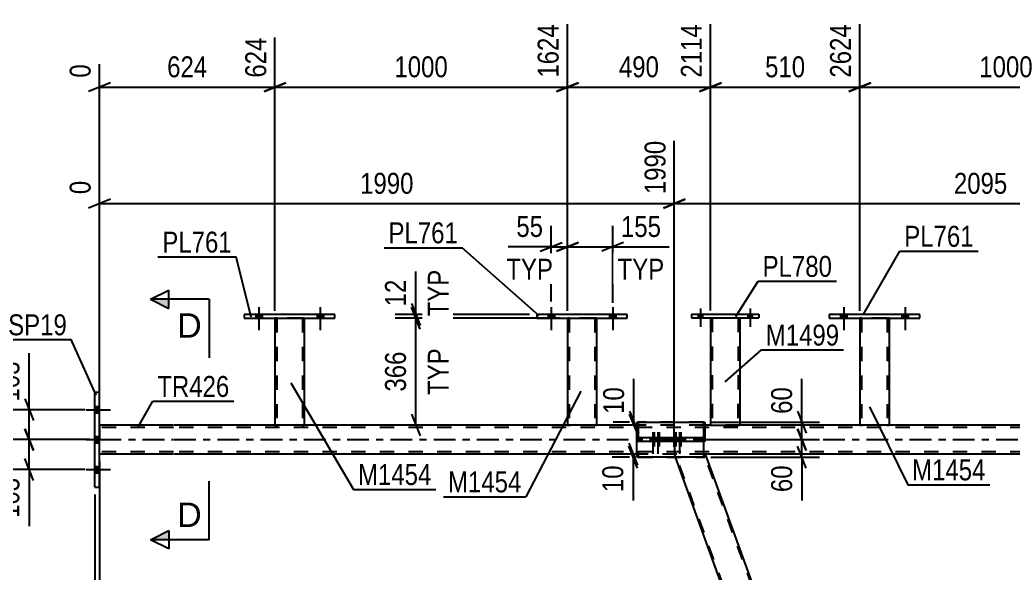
# Model space of a CAD drawing. Header units: millimetres. Extents: x -82 to 759, y -428 to 166.
# Drawn here: x -10.9 to 125, y -18.3 to 57.5 of the extents above; entities that cross this region are included whole.
import ezdxf

# ---------------------------------------------------------------- set-up
doc = ezdxf.new("R2010")
doc.units = ezdxf.units.MM
doc.linetypes.add('DXK_LINE_DOT2', pattern=[3.9198, 1.9599, -1.9599])
doc.linetypes.add('DXK_LINE_DOT3', pattern=[5.9187, 2.979, -0.9799, 0.9799, -0.9799])
doc.styles.add('Arial', font='ARIAL.TTF', dxfattribs={"height": 0.2})
doc.styles.add('Arial Narrow', font='ARIALN.TTF', dxfattribs={"height": 0.2})

# ---------------------------------------------------------------- blocks, each defined once
blk = doc.blocks.new('Bolt-814409776-3673 - 3670')
at = {"linetype": 'Continuous'}
for points in [[(81.93, 16.69), (82.49, 16.69), (82.49, 17.17), (81.93, 17.17)], [(81.93, 16.69), (82.49, 16.69), (82.49, 17.17), (81.93, 17.17)], [(88.73, 16.68), (89.29, 16.68), (89.29, 17.16), (88.73, 17.16)], [(88.73, 16.68), (89.29, 16.68), (89.29, 17.16), (88.73, 17.16)]]:
    blk.add_hatch(color=1, dxfattribs=at).paths.add_polyline_path(points)
at = {"color": 1, "linetype": 'Continuous'}
for p, q in [((82.21, 17.97), (82.21, 15.45)), ((82.21, 17.97), (82.21, 15.45)), ((89.01, 17.96), (89.01, 15.44)), ((89.01, 17.96), (89.01, 15.44)), ((81.93, 17.17), (81.93, 16.69)), ((81.93, 17.17), (81.93, 16.69)), ((82.49, 17.17), (82.49, 16.69)), ((82.49, 17.17), (82.49, 16.69)), ((88.73, 17.16), (88.73, 16.68)), ((88.73, 17.16), (88.73, 16.68)), ((89.29, 17.16), (89.29, 16.68)), ((89.29, 17.16), (89.29, 16.68))]:
    blk.add_line(p, q, dxfattribs=at)
blk = doc.blocks.new('Part-814409776-3772 - 3670')
at = {"color": 2, "linetype": 'Continuous'}
for p, q in [((104.02, 16.64), (104.02, 2)), ((108.02, 16.64), (108.02, 2)), ((104.05, 2), (104.02, 2)), ((104.16, 2), (104.05, 2)), ((104.31, 2), (104.16, 2)), ((107.72, 2), (104.31, 2)), ((107.88, 2), (107.72, 2)), ((107.98, 2), (107.88, 2)), ((108.02, 2), (107.98, 2))]:
    blk.add_line(p, q, dxfattribs=at)
at = {"color": 7, "linetype": 'DXK_LINE_DOT2'}
for p, q in [((104.02, 16.64), (104.02, 16.64)), ((104.02, 16.64), (104.02, 16.64)), ((104.02, 16.64), (104.02, 16.64)), ((104.06, 16.64), (104.02, 16.64)), ((104.02, 16.64), (104.06, 16.64)), ((104.16, 16.64), (104.06, 16.64)), ((104.06, 16.64), (104.16, 16.64)), ((104.32, 16.64), (104.16, 16.64)), ((104.16, 16.64), (104.32, 16.64)), ((104.26, 16.64), (104.26, 16.64)), ((104.26, 16.64), (104.26, 2)), ((104.28, 16.64), (104.26, 16.64)), ((104.26, 16.64), (104.28, 16.64)), ((104.33, 16.64), (104.28, 16.64)), ((104.28, 16.64), (104.33, 16.64)), ((107.73, 16.64), (104.32, 16.64)), ((107.73, 16.64), (104.32, 16.64)), ((107.63, 16.64), (104.33, 16.64)), ((104.33, 16.64), (104.41, 16.64)), ((107.71, 16.64), (104.41, 16.64)), ((107.71, 16.64), (107.63, 16.64)), ((107.76, 16.64), (107.71, 16.64)), ((107.71, 16.64), (107.76, 16.64)), ((107.73, 16.64), (107.88, 16.64)), ((107.88, 16.64), (107.73, 16.64)), ((107.78, 16.64), (107.76, 16.64)), ((107.76, 16.64), (107.78, 16.64)), ((107.78, 16.64), (107.78, 16.64)), ((107.78, 16.64), (107.78, 2)), ((107.88, 16.64), (107.99, 16.64)), ((107.99, 16.64), (107.88, 16.64)), ((107.99, 16.64), (108.02, 16.64)), ((108.02, 16.64), (107.99, 16.64)), ((108.02, 16.64), (108.02, 16.64)), ((108.02, 16.64), (108.02, 16.64)), ((108.02, 16.64), (108.02, 16.64)), ((104.02, 2), (104.05, 2)), ((104.05, 2), (104.16, 2)), ((104.16, 2), (104.31, 2)), ((104.28, 2), (104.26, 2)), ((104.26, 2), (104.28, 2)), ((104.33, 2), (104.28, 2)), ((104.28, 2), (104.31, 2)), ((107.72, 2), (104.31, 2)), ((104.31, 2), (104.33, 2)), ((107.63, 2), (104.33, 2)), ((104.33, 2), (104.41, 2)), ((107.76, 2), (104.41, 2)), ((107.71, 2), (107.63, 2)), ((107.76, 2), (107.71, 2)), ((107.72, 2), (107.88, 2)), ((107.78, 2), (107.76, 2)), ((107.76, 2), (107.78, 2)), ((107.88, 2), (107.98, 2)), ((107.98, 2), (108.02, 2))]:
    blk.add_line(p, q, dxfattribs=at)
blk = doc.blocks.new('Part-814409776-3708 - 3670')
at = {"color": 2, "linetype": 'Continuous'}
for p, q in [((64.02, 16.64), (64.02, 2)), ((68.02, 16.64), (68.02, 2)), ((64.05, 2), (64.02, 2)), ((64.16, 2), (64.05, 2)), ((64.31, 2), (64.16, 2)), ((67.72, 2), (64.31, 2)), ((67.87, 2), (67.72, 2)), ((67.98, 2), (67.87, 2)), ((68.02, 2), (67.98, 2))]:
    blk.add_line(p, q, dxfattribs=at)
at = {"color": 7, "linetype": 'DXK_LINE_DOT2'}
for p, q in [((64.02, 16.64), (64.02, 16.64)), ((64.02, 16.64), (64.02, 16.64)), ((64.02, 16.64), (64.02, 16.64)), ((64.06, 16.64), (64.02, 16.64)), ((64.02, 16.64), (64.06, 16.64)), ((64.16, 16.64), (64.06, 16.64)), ((64.06, 16.64), (64.16, 16.64)), ((64.32, 16.64), (64.16, 16.64)), ((64.16, 16.64), (64.32, 16.64)), ((64.26, 16.64), (64.26, 16.64)), ((64.26, 16.64), (64.26, 2)), ((64.28, 16.64), (64.26, 16.64)), ((64.26, 16.64), (64.28, 16.64)), ((64.33, 16.64), (64.28, 16.64)), ((64.28, 16.64), (64.33, 16.64)), ((67.72, 16.64), (64.32, 16.64)), ((67.72, 16.64), (64.32, 16.64)), ((67.63, 16.64), (64.33, 16.64)), ((64.33, 16.64), (64.41, 16.64)), ((67.71, 16.64), (64.41, 16.64)), ((67.71, 16.64), (67.63, 16.64)), ((67.76, 16.64), (67.71, 16.64)), ((67.71, 16.64), (67.76, 16.64)), ((67.72, 16.64), (67.88, 16.64)), ((67.88, 16.64), (67.72, 16.64)), ((67.78, 16.64), (67.76, 16.64)), ((67.76, 16.64), (67.78, 16.64)), ((67.78, 16.64), (67.78, 16.64)), ((67.78, 16.64), (67.78, 2)), ((67.88, 16.64), (67.98, 16.64)), ((67.98, 16.64), (67.88, 16.64)), ((67.98, 16.64), (68.02, 16.64)), ((68.02, 16.64), (67.98, 16.64)), ((68.02, 16.64), (68.02, 16.64)), ((68.02, 16.64), (68.02, 16.64)), ((68.02, 16.64), (68.02, 16.64)), ((64.02, 2), (64.05, 2)), ((64.05, 2), (64.16, 2)), ((64.16, 2), (64.31, 2)), ((64.27, 2), (64.26, 2)), ((64.26, 2), (64.27, 2)), ((64.33, 2), (64.27, 2)), ((64.27, 2), (64.33, 2)), ((67.72, 2), (64.31, 2)), ((67.63, 2), (64.33, 2)), ((64.33, 2), (64.4, 2)), ((67.76, 2), (64.4, 2)), ((67.71, 2), (67.63, 2)), ((67.76, 2), (67.71, 2)), ((67.72, 2), (67.87, 2)), ((67.78, 2), (67.76, 2)), ((67.76, 2), (67.78, 2)), ((67.87, 2), (67.98, 2)), ((67.98, 2), (68.02, 2))]:
    blk.add_line(p, q, dxfattribs=at)
blk = doc.blocks.new('Part-814409776-3713 - 3670')
at = {"color": 2, "linetype": 'Continuous'}
for p, q in [((81.01, 17.17), (81.01, 16.69)), ((81.01, 17.17), (90.21, 17.16)), ((81.01, 16.69), (90.21, 16.68)), ((90.21, 17.16), (90.21, 16.68))]:
    blk.add_line(p, q, dxfattribs=at)
at = {"color": 7, "linetype": 'DXK_LINE_DOT2'}
for p, q in [((81.01, 17.17), (90.21, 17.16)), ((81.01, 16.69), (90.21, 16.68))]:
    blk.add_line(p, q, dxfattribs=at)
blk = doc.blocks.new('Part-814409776-3718 - 3670')
at = {"color": 2, "linetype": 'Continuous'}
for p, q in [((83.61, 16.68), (83.6, 2)), ((87.61, 16.68), (87.6, 2)), ((83.6, 2), (87.6, 2))]:
    blk.add_line(p, q, dxfattribs=at)
at = {"color": 7, "linetype": 'DXK_LINE_DOT2'}
for p, q in [((83.61, 16.68), (87.61, 16.68)), ((83.85, 16.68), (83.84, 2)), ((87.37, 16.68), (87.36, 2)), ((87.31, 2), (87.34, 2)), ((87.31, 2), (87.34, 2)), ((87.34, 2), (87.36, 2)), ((87.34, 2), (87.36, 2))]:
    blk.add_line(p, q, dxfattribs=at)
blk = doc.blocks.new('Bolt-814409776-3719 - 3670')
at = {"linetype": 'Continuous'}
for points in [[(61.38, 16.64), (62.26, 16.64), (62.26, 17.12), (61.38, 17.12)], [(69.78, 16.64), (70.66, 16.64), (70.66, 17.12), (69.78, 17.12)]]:
    blk.add_hatch(color=1, dxfattribs=at).paths.add_polyline_path(points)
at = {"color": 1, "linetype": 'Continuous'}
for p, q in [((61.82, 18.12), (61.82, 15)), ((70.22, 18.12), (70.22, 15)), ((61.38, 17.12), (61.38, 16.64)), ((62.26, 17.12), (62.26, 16.64)), ((69.78, 17.12), (69.78, 16.64)), ((70.66, 17.12), (70.66, 16.64))]:
    blk.add_line(p, q, dxfattribs=at)
blk = doc.blocks.new('Bolt-814409776-3720 - 3670')
at = {"linetype": 'Continuous'}
for points in [[(61.38, 16.64), (62.26, 16.64), (62.26, 17.12), (61.38, 17.12)], [(69.78, 16.64), (70.66, 16.64), (70.66, 17.12), (69.78, 17.12)]]:
    blk.add_hatch(color=1, dxfattribs=at).paths.add_polyline_path(points)
at = {"color": 1, "linetype": 'Continuous'}
for p, q in [((61.82, 18.12), (61.82, 15)), ((70.22, 18.12), (70.22, 15)), ((61.38, 17.12), (61.38, 16.64)), ((62.26, 17.12), (62.26, 16.64)), ((69.78, 17.12), (69.78, 16.64)), ((70.66, 17.12), (70.66, 16.64))]:
    blk.add_line(p, q, dxfattribs=at)
blk = doc.blocks.new('Bolt-814409776-3721 - 3670')
at = {"linetype": 'Continuous'}
for points in [[(101.38, 16.64), (102.26, 16.64), (102.26, 17.12), (101.38, 17.12)], [(109.78, 16.64), (110.66, 16.64), (110.66, 17.12), (109.78, 17.12)]]:
    blk.add_hatch(color=1, dxfattribs=at).paths.add_polyline_path(points)
at = {"color": 1, "linetype": 'Continuous'}
for p, q in [((101.82, 18.12), (101.82, 15)), ((110.22, 18.12), (110.22, 15)), ((101.38, 17.12), (101.38, 16.64)), ((102.26, 17.12), (102.26, 16.64)), ((109.78, 17.12), (109.78, 16.64)), ((110.66, 17.12), (110.66, 16.64))]:
    blk.add_line(p, q, dxfattribs=at)
blk = doc.blocks.new('Bolt-814409776-3722 - 3670')
at = {"linetype": 'Continuous'}
for points in [[(101.38, 16.64), (102.26, 16.64), (102.26, 17.12), (101.38, 17.12)], [(109.78, 16.64), (110.66, 16.64), (110.66, 17.12), (109.78, 17.12)]]:
    blk.add_hatch(color=1, dxfattribs=at).paths.add_polyline_path(points)
at = {"color": 1, "linetype": 'Continuous'}
for p, q in [((101.82, 18.12), (101.82, 15)), ((110.22, 18.12), (110.22, 15)), ((101.38, 17.12), (101.38, 16.64)), ((102.26, 17.12), (102.26, 16.64)), ((109.78, 17.12), (109.78, 16.64)), ((110.66, 17.12), (110.66, 16.64))]:
    blk.add_line(p, q, dxfattribs=at)
blk = doc.blocks.new('Part-814409776-3747 - 3670')
at = {"color": 2, "linetype": 'Continuous'}
for p, q in [((59.82, 17.12), (59.82, 16.64)), ((72.22, 17.12), (59.82, 17.12)), ((59.82, 16.64), (72.22, 16.64)), ((72.22, 16.64), (72.22, 17.12))]:
    blk.add_line(p, q, dxfattribs=at)
blk = doc.blocks.new('Part-814409776-3767 - 3670')
at = {"color": 2, "linetype": 'Continuous'}
for p, q in [((99.82, 17.12), (99.82, 16.64)), ((112.22, 17.12), (99.82, 17.12)), ((99.82, 16.64), (112.22, 16.64)), ((112.22, 16.64), (112.22, 17.12))]:
    blk.add_line(p, q, dxfattribs=at)
blk = doc.blocks.new('Bolt-814409776-3902 - 3670')
at = {"linetype": 'Continuous'}
for points in [[(0, 3.66), (0, 4.54), (-0.64, 4.54), (-0.64, 3.66)], [(0, 3.66), (0, 4.54), (-0.64, 4.54), (-0.64, 3.66)], [(0, 3.66), (0, 4.54), (-0.64, 4.54), (-0.64, 3.66)], [(0, -0.44), (0, 0.44), (-0.64, 0.44), (-0.64, -0.44)], [(0, -0.44), (0, 0.44), (-0.64, 0.44), (-0.64, -0.44)], [(0, -4.54), (0, -3.66), (-0.64, -3.66), (-0.64, -4.54)], [(0, -4.54), (0, -3.66), (-0.64, -3.66), (-0.64, -4.54)], [(0, -4.54), (0, -3.66), (-0.64, -3.66), (-0.64, -4.54)]]:
    blk.add_hatch(color=1, dxfattribs=at).paths.add_polyline_path(points)
at = {"color": 1, "linetype": 'Continuous'}
for p, q in [((-1.8, 4.1), (1.52, 4.1)), ((-1.8, 4.1), (1.52, 4.1)), ((-1.8, 4.1), (1.52, 4.1)), ((-0.64, 4.54), (0, 4.54)), ((-0.64, 4.54), (0, 4.54)), ((-0.64, 4.54), (0, 4.54)), ((-0.64, 3.66), (0, 3.66)), ((-0.64, 3.66), (0, 3.66)), ((-0.64, 3.66), (0, 3.66)), ((-1.8, 0), (1.52, 0)), ((-1.8, 0), (1.52, 0)), ((-0.64, 0.44), (0, 0.44)), ((-0.64, 0.44), (0, 0.44)), ((-0.64, -0.44), (0, -0.44)), ((-0.64, -0.44), (0, -0.44)), ((-0.64, -3.66), (0, -3.66)), ((-0.64, -3.66), (0, -3.66)), ((-0.64, -3.66), (0, -3.66)), ((-1.8, -4.1), (1.52, -4.1)), ((-1.8, -4.1), (1.52, -4.1)), ((-1.8, -4.1), (1.52, -4.1)), ((-0.64, -4.54), (0, -4.54)), ((-0.64, -4.54), (0, -4.54)), ((-0.64, -4.54), (0, -4.54))]:
    blk.add_line(p, q, dxfattribs=at)
blk = doc.blocks.new('Part-814409776-4019 - 3670')
at = {"color": 2, "linetype": 'Continuous'}
for p, q in [((10.12, 2), (0, 2)), ((24.02, 2), (10.22, 2)), ((64.02, 2), (28.02, 2)), ((73.53, 2), (68.02, 2)), ((83.6, 2), (82.65, 2)), ((104.02, 2), (87.6, 2)), ((144.02, 2), (108.02, 2)), ((10.12, -2), (0, -2)), ((73.53, -2), (10.22, -2)), ((162.46, -2), (82.9, -2))]:
    blk.add_line(p, q, dxfattribs=at)
at = {"color": 7, "linetype": 'DXK_LINE_DOT2'}
for p, q in [((0, 2), (0, -2)), ((10.12, 1.68), (0, 1.68)), ((647.89, 1.68), (10.22, 1.68)), ((28.02, 2), (24.02, 2)), ((68.02, 2), (64.02, 2)), ((82.65, 2), (73.53, 2)), ((87.6, 2), (83.6, 2)), ((108.02, 2), (104.02, 2)), ((10.12, -1.68), (0, -1.68)), ((647.89, -1.68), (10.22, -1.68)), ((82.9, -2), (73.53, -2))]:
    blk.add_line(p, q, dxfattribs=at)
at = {"color": 7, "linetype": 'DXK_LINE_DOT3'}
for p, q in [((0, 0), (10.12, 0)), ((10.22, 0), (647.89, 0))]:
    blk.add_line(p, q, dxfattribs=at)
blk = doc.blocks.new('Part-814409776-4181 - 3670')
at = {"color": 7, "linetype": 'DXK_LINE_DOT2'}
for p, q in [((73.69, 2.4), (73.69, -2.4)), ((82.65, 2.4), (73.69, 2.4)), ((82.82, 2), (82.82, -2.4)), ((73.69, -2.4), (82.82, -2.4))]:
    blk.add_line(p, q, dxfattribs=at)
at = {"color": 2, "linetype": 'Continuous'}
for p, q in [((82.65, 2.4), (82.82, 2.4)), ((82.82, 2.4), (82.82, 2))]:
    blk.add_line(p, q, dxfattribs=at)
blk = doc.blocks.new('Part-814409776-4071 - 3670')
at = {"color": 7, "linetype": 'DXK_LINE_DOT2'}
for p, q in [((78.65, -2), (78.67, -2)), ((82.69, -2), (78.65, -2)), ((78.65, -2), (78.79, -2.4)), ((122.94, -123.22), (78.82, -2)), ((126.85, -123.22), (82.73, -2)), ((127.02, -123.22), (125.78, -119.8)), ((127.02, -123.22), (122.77, -123.22))]:
    blk.add_line(p, q, dxfattribs=at)
at = {"color": 2, "linetype": 'Continuous'}
for p, q in [((122.77, -123.22), (78.79, -2.4)), ((82.69, -2), (82.65, -2)), ((82.9, -2), (82.69, -2)), ((125.78, -119.8), (82.9, -2))]:
    blk.add_line(p, q, dxfattribs=at)
blk = doc.blocks.new('Part-814409776-4156 - 3670')
at = {"color": 2, "linetype": 'Continuous'}
for p, q in [((-0.64, -6.5), (-0.64, 6.5)), ((-0.64, 6.5), (0, 6.5)), ((0, -6.5), (0, 6.5)), ((-0.64, -6.5), (0, -6.5))]:
    blk.add_line(p, q, dxfattribs=at)
blk = doc.blocks.new('Part-814409776-4174 - 3670')
at = {"color": 2, "linetype": 'Continuous'}
for p, q in [((79.82, 0.24), (73.53, 0.24)), ((73.53, -0.24), (73.53, 0.24)), ((82.65, 0.24), (79.82, 0.24)), ((79.82, -0.24), (79.82, 0.24)), ((82.65, 0.24), (82.65, -0.24)), ((79.82, -0.24), (73.53, -0.24)), ((82.65, -0.24), (79.82, -0.24))]:
    blk.add_line(p, q, dxfattribs=at)
blk = doc.blocks.new('Part-814409776-4175 - 3670')
at = {"color": 2, "linetype": 'Continuous'}
for p, q in [((73.53, 2.4), (82.65, 2.4)), ((73.53, 2.4), (73.53, 0.24)), ((82.65, 2.4), (82.65, -2.4)), ((73.53, -2.4), (73.53, -0.24)), ((82.65, -2.4), (73.53, -2.4))]:
    blk.add_line(p, q, dxfattribs=at)
at = {"color": 7, "linetype": 'DXK_LINE_DOT2'}
for q in [(73.53, 2.4), (73.53, 0.24)]:
    blk.add_line((73.53, -0.24), q, dxfattribs=at)
blk = doc.blocks.new('Bolt-814409776-4176 - 3670')
at = {"linetype": 'Continuous'}
for points in [[(76.08, 0.24), (75.36, 0.24), (75.36, -0.24), (76.08, -0.24)], [(76.77, 0.24), (76.05, 0.24), (76.05, -0.24), (76.77, -0.24)], [(79.04, 0.24), (78.32, 0.24), (78.32, -0.24), (79.04, -0.24)], [(79.73, 0.24), (79.01, 0.24), (79.01, -0.24), (79.73, -0.24)]]:
    blk.add_hatch(color=1, dxfattribs=at).paths.add_polyline_path(points)
at = {"color": 1, "linetype": 'Continuous'}
for p, q in [((75.36, 0.24), (75.36, -0.24)), ((75.72, 1.04), (75.72, -1.96)), ((76.05, 0.24), (76.05, -0.24)), ((76.08, 0.24), (76.08, -0.24)), ((76.41, 1.04), (76.41, -1.96)), ((76.77, 0.24), (76.77, -0.24)), ((78.32, 0.24), (78.32, -0.24)), ((78.68, 1.04), (78.68, -1.96)), ((79.01, 0.24), (79.01, -0.24)), ((79.04, 0.24), (79.04, -0.24)), ((79.37, 1.04), (79.37, -1.96)), ((79.73, 0.24), (79.73, -0.24))]:
    blk.add_line(p, q, dxfattribs=at)
blk = doc.blocks.new('Part-814409776-4180 - 3670')
at = {"color": 7, "linetype": 'DXK_LINE_DOT2'}
for p, q in [((82.82, 0.24), (73.69, 0.24)), ((73.69, 0.24), (73.69, -0.24)), ((79.97, 0.24), (79.97, -0.24)), ((82.82, 0.24), (82.82, -0.24)), ((82.82, -0.24), (73.69, -0.24))]:
    blk.add_line(p, q, dxfattribs=at)
blk = doc.blocks.new('Bolt-814409776-4182 - 3670')
at = {"color": 1, "linetype": 'DXK_LINE_DOT2'}
for p, q in [((75.52, 0.24), (75.52, -0.24)), ((75.88, 1.04), (75.88, -1.96)), ((76.21, 0.24), (76.21, -0.24)), ((76.24, 0.24), (76.24, -0.24)), ((76.57, 1.04), (76.57, -1.96)), ((76.93, 0.24), (76.93, -0.24)), ((78.48, 0.24), (78.48, -0.24)), ((78.84, 1.04), (78.84, -1.96)), ((79.17, 0.24), (79.17, -0.24)), ((79.2, 0.24), (79.2, -0.24)), ((79.53, 1.04), (79.53, -1.96)), ((79.89, 0.24), (79.89, -0.24))]:
    blk.add_line(p, q, dxfattribs=at)
blk = doc.blocks.new('Part-814409776-4187 - 3670')
at = {"color": 2, "linetype": 'Continuous'}
for p, q in [((24.02, 16.64), (24.02, 2)), ((28.02, 16.64), (28.02, 2)), ((24.05, 2), (24.02, 2)), ((24.16, 2), (24.05, 2)), ((24.31, 2), (24.16, 2)), ((27.72, 2), (24.31, 2)), ((27.87, 2), (27.72, 2)), ((27.98, 2), (27.87, 2)), ((28.02, 2), (27.98, 2))]:
    blk.add_line(p, q, dxfattribs=at)
at = {"color": 7, "linetype": 'DXK_LINE_DOT2'}
for p, q in [((24.02, 16.64), (24.02, 16.64)), ((24.02, 16.64), (24.02, 16.64)), ((24.02, 16.64), (24.02, 16.64)), ((24.06, 16.64), (24.02, 16.64)), ((24.02, 16.64), (24.06, 16.64)), ((24.16, 16.64), (24.06, 16.64)), ((24.06, 16.64), (24.16, 16.64)), ((24.32, 16.64), (24.16, 16.64)), ((24.16, 16.64), (24.32, 16.64)), ((24.26, 16.64), (24.26, 16.64)), ((24.26, 16.64), (24.26, 2)), ((24.28, 16.64), (24.26, 16.64)), ((24.26, 16.64), (24.28, 16.64)), ((24.33, 16.64), (24.28, 16.64)), ((24.28, 16.64), (24.33, 16.64)), ((27.72, 16.64), (24.32, 16.64)), ((27.72, 16.64), (24.32, 16.64)), ((27.63, 16.64), (24.33, 16.64)), ((24.33, 16.64), (24.41, 16.64)), ((27.71, 16.64), (24.41, 16.64)), ((27.71, 16.64), (27.63, 16.64)), ((27.76, 16.64), (27.71, 16.64)), ((27.71, 16.64), (27.76, 16.64)), ((27.72, 16.64), (27.88, 16.64)), ((27.88, 16.64), (27.72, 16.64)), ((27.78, 16.64), (27.76, 16.64)), ((27.76, 16.64), (27.78, 16.64)), ((27.78, 16.64), (27.78, 16.64)), ((27.78, 16.64), (27.78, 2)), ((27.88, 16.64), (27.98, 16.64)), ((27.98, 16.64), (27.88, 16.64)), ((27.98, 16.64), (28.02, 16.64)), ((28.02, 16.64), (27.98, 16.64)), ((28.02, 16.64), (28.02, 16.64)), ((28.02, 16.64), (28.02, 16.64)), ((28.02, 16.64), (28.02, 16.64)), ((24.02, 2), (24.05, 2)), ((24.05, 2), (24.16, 2)), ((24.16, 2), (24.31, 2)), ((24.27, 2), (24.26, 2)), ((24.26, 2), (24.27, 2)), ((24.33, 2), (24.27, 2)), ((24.27, 2), (24.33, 2)), ((27.72, 2), (24.31, 2)), ((27.63, 2), (24.33, 2)), ((24.33, 2), (24.4, 2)), ((27.76, 2), (24.4, 2)), ((27.7, 2), (27.63, 2)), ((27.76, 2), (27.7, 2)), ((27.72, 2), (27.87, 2)), ((27.78, 2), (27.76, 2)), ((27.76, 2), (27.78, 2)), ((27.87, 2), (27.98, 2)), ((27.98, 2), (28.02, 2))]:
    blk.add_line(p, q, dxfattribs=at)
blk = doc.blocks.new('Part-814409776-4192 - 3670')
at = {"color": 2, "linetype": 'Continuous'}
for p, q in [((19.82, 17.12), (19.82, 16.64)), ((32.22, 17.12), (19.82, 17.12)), ((19.82, 16.64), (32.22, 16.64)), ((32.22, 16.64), (32.22, 17.12))]:
    blk.add_line(p, q, dxfattribs=at)
blk = doc.blocks.new('Bolt-814409776-4193 - 3670')
at = {"linetype": 'Continuous'}
for points in [[(21.38, 16.64), (22.26, 16.64), (22.26, 17.12), (21.38, 17.12)], [(29.78, 16.64), (30.66, 16.64), (30.66, 17.12), (29.78, 17.12)]]:
    blk.add_hatch(color=1, dxfattribs=at).paths.add_polyline_path(points)
at = {"color": 1, "linetype": 'Continuous'}
for p, q in [((21.82, 18.12), (21.82, 15)), ((30.22, 18.12), (30.22, 15)), ((21.38, 17.12), (21.38, 16.64)), ((22.26, 17.12), (22.26, 16.64)), ((29.78, 17.12), (29.78, 16.64)), ((30.66, 17.12), (30.66, 16.64))]:
    blk.add_line(p, q, dxfattribs=at)
blk = doc.blocks.new('Bolt-814409776-4194 - 3670')
at = {"linetype": 'Continuous'}
for points in [[(21.38, 16.64), (22.26, 16.64), (22.26, 17.12), (21.38, 17.12)], [(29.78, 16.64), (30.66, 16.64), (30.66, 17.12), (29.78, 17.12)]]:
    blk.add_hatch(color=1, dxfattribs=at).paths.add_polyline_path(points)
at = {"color": 1, "linetype": 'Continuous'}
for p, q in [((21.82, 18.12), (21.82, 15)), ((30.22, 18.12), (30.22, 15)), ((21.38, 17.12), (21.38, 16.64)), ((22.26, 17.12), (22.26, 16.64)), ((29.78, 17.12), (29.78, 16.64)), ((30.66, 17.12), (30.66, 16.64))]:
    blk.add_line(p, q, dxfattribs=at)
blk = doc.blocks.new('StraightDimension-814409776-32269 - 3670')
at = {"color": 7, "linetype": 'Continuous'}
for p, q in [((61.82, 18.9), (61.82, 29.25)), ((64.02, 17.64), (64.02, 29.25)), ((61.82, 26.4), (55.91, 26.4)), ((61.82, 26.4), (55.91, 26.4)), ((60.32, 25.8), (63.32, 27)), ((61.82, 26.4), (64.02, 26.4)), ((65.52, 27), (62.52, 25.8))]:
    blk.add_line(p, q, dxfattribs=at)
at = {"color": 0}
blk.add_wipeout([(61.3, 27.15), (61.3, 31.35), (56.44, 31.35), (56.44, 27.15)], dxfattribs=at)
at = {"color": 0, "linetype": 'Continuous'}
blk.add_wipeout([(62.66, 21.3), (62.66, 25.5), (55.07, 25.5), (55.07, 21.3)], dxfattribs=at)
at = {"color": 3, "style": 'Arial Narrow'}
blk.add_text('55', height=2.863, dxfattribs=at).set_placement((57.04, 27.75))
at = {"color": 3, "linetype": 'Continuous', "style": 'Arial Narrow'}
blk.add_text('TYP', height=2.863, dxfattribs=at).set_placement((55.67, 21.9))
blk = doc.blocks.new('StraightDimension-814409776-32241 - 3670')
at = {"color": 7, "linetype": 'Continuous'}
for p, q in [((43.89, 15.14), (42.69, 18.14)), ((63.02, 16.64), (40.44, 16.64)), ((43.29, 2), (43.29, 16.64)), ((42.69, 3.5), (43.89, 0.5)), ((63.03, 2), (40.44, 2))]:
    blk.add_line(p, q, dxfattribs=at)
at = {"color": 0}
blk.add_wipeout([(42.54, 12.66), (38.34, 12.66), (38.34, 5.98), (42.54, 5.98)], dxfattribs=at)
at = {"color": 0, "linetype": 'Continuous'}
blk.add_wipeout([(48.39, 13.11), (44.19, 13.11), (44.19, 5.52), (48.39, 5.52)], dxfattribs=at)
at = {"color": 3, "linetype": 'Continuous', "style": 'Arial Narrow'}
blk.add_text('TYP', height=2.863, rotation=90.0002, dxfattribs=at).set_placement((47.79, 6.12))
at = {"color": 3, "style": 'Arial Narrow'}
blk.add_text('366', height=2.863, rotation=90.0002, dxfattribs=at).set_placement((41.94, 6.58))
blk = doc.blocks.new('StraightDimension-814409776-31607 - 3670')
at = {"color": 7, "linetype": 'Continuous'}
for p, q in [((64.02, 17.63), (64.02, 56.87)), ((83.61, 17.68), (83.61, 56.87)), ((65.52, 48.86), (62.52, 47.66)), ((64.02, 48.26), (83.61, 48.26)), ((82.11, 47.66), (85.11, 48.86))]:
    blk.add_line(p, q, dxfattribs=at)
at = {"color": 0}
blk.add_wipeout([(77.15, 49.01), (77.15, 53.21), (70.47, 53.21), (70.47, 49.01)], dxfattribs=at)
at = {"color": 3, "style": 'Arial Narrow'}
blk.add_text('490', height=2.863, dxfattribs=at).set_placement((71.07, 49.61))
at = {"color": 0, "linetype": 'Continuous'}
blk.add_wipeout([(83.01, 57.47), (78.81, 57.47), (78.81, 48.96), (83.01, 48.96)], dxfattribs=at)
at = {"color": 3, "linetype": 'Continuous', "style": 'Arial Narrow'}
blk.add_text('2114', height=2.863, rotation=90.0002, dxfattribs=at).set_placement((82.41, 49.56))
blk = doc.blocks.new('StraightDimension-814409776-31609 - 3670')
at = {"color": 7, "linetype": 'Continuous'}
for p, q in [((24.02, 17.64), (24.02, 55.04)), ((0, 3), (0, 51.39)), ((1.5, 48.86), (-1.5, 47.66)), ((0, 48.26), (24.02, 48.26)), ((22.52, 47.66), (25.52, 48.86))]:
    blk.add_line(p, q, dxfattribs=at)
at = {"color": 0}
blk.add_wipeout([(15.35, 49.01), (15.35, 53.21), (8.67, 53.21), (8.67, 49.01)], dxfattribs=at)
at = {"color": 3, "style": 'Arial Narrow'}
blk.add_text('624', height=2.863, dxfattribs=at).set_placement((9.27, 49.61))
at = {"color": 0, "linetype": 'Continuous'}
for points in [[(23.42, 55.64), (19.22, 55.64), (19.22, 48.96), (23.42, 48.96)], [(-0.6, 51.98), (-4.8, 51.98), (-4.8, 48.96), (-0.6, 48.96)]]:
    blk.add_wipeout(points, dxfattribs=at)
at = {"color": 3, "linetype": 'Continuous', "style": 'Arial Narrow'}
for s, height, p in [('624', 2.863, (22.82, 49.56)), ('0', 2.86, (-1.2, 49.56))]:
    blk.add_text(s, height=height, rotation=90.0002, dxfattribs=at).set_placement(p)
blk = doc.blocks.new('StraightDimension-814409776-31606 - 3670')
at = {"color": 7, "linetype": 'Continuous'}
for p, q in [((83.61, 17.68), (83.61, 56.87)), ((104.02, 17.64), (104.02, 56.87)), ((85.11, 48.86), (82.11, 47.66)), ((83.61, 48.26), (104.02, 48.26)), ((102.52, 47.66), (105.52, 48.86))]:
    blk.add_line(p, q, dxfattribs=at)
at = {"color": 0}
blk.add_wipeout([(97.16, 49.01), (97.16, 53.21), (90.47, 53.21), (90.47, 49.01)], dxfattribs=at)
at = {"color": 3, "style": 'Arial Narrow'}
blk.add_text('510', height=2.863, dxfattribs=at).set_placement((91.07, 49.61))
at = {"color": 0, "linetype": 'Continuous'}
blk.add_wipeout([(103.42, 57.47), (99.22, 57.47), (99.22, 48.96), (103.42, 48.96)], dxfattribs=at)
at = {"color": 3, "linetype": 'Continuous', "style": 'Arial Narrow'}
blk.add_text('2624', height=2.863, rotation=90.0002, dxfattribs=at).set_placement((102.82, 49.56))
blk = doc.blocks.new('StraightDimension-814409776-4997 - 3670')
at = {"color": 7, "linetype": 'Continuous'}
blk.add_line((-0.64, -7.5), (-0.64, -162.19), dxfattribs=at)
blk = doc.blocks.new('StraightDimension-814409776-31605 - 3670')
at = {"color": 7, "linetype": 'Continuous'}
for p, q in [((104.02, 17.64), (104.02, 56.87)), ((144.02, 17.64), (144.02, 56.87)), ((105.52, 48.86), (102.52, 47.66)), ((104.02, 48.26), (144.02, 48.26)), ((142.52, 47.66), (145.52, 48.86))]:
    blk.add_line(p, q, dxfattribs=at)
at = {"color": 0}
blk.add_wipeout([(128.28, 49.01), (128.28, 53.21), (119.77, 53.21), (119.77, 49.01)], dxfattribs=at)
at = {"color": 3, "style": 'Arial Narrow'}
blk.add_text('1000', height=2.863, dxfattribs=at).set_placement((120.37, 49.61))
at = {"color": 0, "linetype": 'Continuous'}
blk.add_wipeout([(143.42, 57.47), (139.22, 57.47), (139.22, 48.96), (143.42, 48.96)], dxfattribs=at)
at = {"color": 3, "linetype": 'Continuous', "style": 'Arial Narrow'}
blk.add_text('3624', height=2.863, rotation=90.0002, dxfattribs=at).set_placement((142.82, 49.56))
blk = doc.blocks.new('StraightDimension-814409776-4588 - 3670')
at = {"color": 7, "linetype": 'Continuous'}
for p, q in [((-10.2, 1.5), (-9, -1.5)), ((-1.32, 0), (-12.45, 0)), ((-9.6, -4.1), (-9.6, 0)), ((-9, -5.6), (-10.2, -2.6)), ((-1.93, -4.1), (-12.45, -4.1)), ((-9.6, -4.1), (-9.6, -11.83)), ((-9.6, -4.1), (-9.6, -11.83))]:
    blk.add_line(p, q, dxfattribs=at)
at = {"color": 0}
blk.add_wipeout([(-10.35, -4.63), (-14.55, -4.63), (-14.55, -11.31), (-10.35, -11.31)], dxfattribs=at)
at = {"color": 3, "style": 'Arial Narrow'}
blk.add_text('103', height=2.863, rotation=90.0002, dxfattribs=at).set_placement((-10.95, -10.71))
blk = doc.blocks.new('StraightDimension-814409776-4598 - 3670')
at = {"color": 7, "linetype": 'Continuous'}
for p, q in [((-9.6, 4.1), (-9.6, 11.83)), ((-9.6, 4.1), (-9.6, 11.83)), ((-10.2, 5.6), (-9, 2.6)), ((-1.93, 4.1), (-12.45, 4.1)), ((-9.6, 0), (-9.6, 4.1)), ((-9, -1.5), (-10.2, 1.5)), ((-1.32, 0), (-12.45, 0))]:
    blk.add_line(p, q, dxfattribs=at)
at = {"color": 0}
blk.add_wipeout([(-10.35, 11.31), (-14.55, 11.31), (-14.55, 4.62), (-10.35, 4.62)], dxfattribs=at)
at = {"color": 3, "style": 'Arial Narrow'}
blk.add_text('103', height=2.863, rotation=90.0002, dxfattribs=at).set_placement((-10.95, 5.23))
blk = doc.blocks.new('StraightDimension-814409776-4661 - 3670')
at = {"color": 7, "linetype": 'Continuous'}
for p, q in [((0, -3), (0, -61.62)), ((56.38, -122.25), (56.38, -56.37)), ((1.5, -58.62), (-1.5, -59.82)), ((0, -59.22), (56.38, -59.22)), ((54.88, -59.82), (57.88, -58.62))]:
    blk.add_line(p, q, dxfattribs=at)
at = {"color": 0}
blk.add_wipeout([(32.45, -58.47), (32.45, -54.27), (23.93, -54.27), (23.93, -58.47)], dxfattribs=at)
at = {"color": 3, "style": 'Arial Narrow'}
blk.add_text('1433', height=2.863, dxfattribs=at).set_placement((24.53, -57.87))
blk = doc.blocks.new('StraightDimension-814409776-4672 - 3670')
at = {"color": 7, "linetype": 'Continuous'}
for p, q in [((78.65, -1), (78.65, 40.92)), ((0, 7.5), (0, 35.44)), ((1.5, 32.91), (-1.5, 31.71)), ((77.15, 31.71), (80.15, 32.91)), ((0, 32.31), (78.65, 32.31))]:
    blk.add_line(p, q, dxfattribs=at)
at = {"color": 0}
blk.add_wipeout([(43.58, 33.06), (43.58, 37.26), (35.07, 37.26), (35.07, 33.06)], dxfattribs=at)
at = {"color": 3, "style": 'Arial Narrow'}
blk.add_text('1990', height=2.863, dxfattribs=at).set_placement((35.67, 33.66))
at = {"color": 0, "linetype": 'Continuous'}
for points in [[(78.05, 41.52), (73.85, 41.52), (73.85, 33.01), (78.05, 33.01)], [(-0.6, 36.04), (-4.8, 36.04), (-4.8, 33.01), (-0.6, 33.01)]]:
    blk.add_wipeout(points, dxfattribs=at)
at = {"color": 3, "linetype": 'Continuous', "style": 'Arial Narrow'}
for s, height, p in [('1990', 2.863, (77.45, 33.61)), ('0', 2.86, (-1.2, 33.61))]:
    blk.add_text(s, height=height, rotation=90.0002, dxfattribs=at).set_placement(p)
blk = doc.blocks.new('StraightDimension-814409776-4968 - 3670')
at = {"color": 7, "linetype": 'Continuous'}
for p, q in [((78.65, -1), (78.65, 40.92)), ((162.46, -1), (162.46, 40.92)), ((80.15, 32.91), (77.15, 31.71)), ((160.96, 31.71), (163.96, 32.91)), ((78.65, 32.31), (162.46, 32.31))]:
    blk.add_line(p, q, dxfattribs=at)
at = {"color": 0}
blk.add_wipeout([(124.81, 33.06), (124.81, 37.26), (116.3, 37.26), (116.3, 33.06)], dxfattribs=at)
at = {"color": 3, "style": 'Arial Narrow'}
blk.add_text('2095', height=2.863, dxfattribs=at).set_placement((116.9, 33.66))
at = {"color": 0, "linetype": 'Continuous'}
blk.add_wipeout([(161.86, 41.52), (157.66, 41.52), (157.66, 33.01), (161.86, 33.01)], dxfattribs=at)
at = {"color": 3, "linetype": 'Continuous', "style": 'Arial Narrow'}
blk.add_text('4085', height=2.863, rotation=90.0002, dxfattribs=at).set_placement((161.26, 33.61))
blk = doc.blocks.new('StraightDimension-814409776-5332 - 3670')
at = {"color": 7, "linetype": 'Continuous'}
for p, q in [((-20.33, -1.5), (-21.53, 1.5)), ((-1.64, 0), (-23.78, 0)), ((-20.93, -125.86), (-20.93, 0)), ((-21.53, -124.36), (-20.33, -127.36)), ((43, -125.86), (-23.78, -125.86))]:
    blk.add_line(p, q, dxfattribs=at)
at = {"color": 0}
blk.add_wipeout([(-21.68, -58.67), (-25.88, -58.67), (-25.88, -67.19), (-21.68, -67.19)], dxfattribs=at)
at = {"color": 3, "style": 'Arial Narrow'}
blk.add_text('3147', height=2.863, rotation=90.0002, dxfattribs=at).set_placement((-22.28, -66.59))
blk = doc.blocks.new('StraightDimension-814409776-5380 - 3670')
at = {"color": 7, "linetype": 'Continuous'}
for p, q in [((72.41, -0.5), (73.61, -3.5)), ((73.61, -3.9), (72.41, -0.9)), ((72.53, -2), (70.16, -2)), ((72.53, -2.4), (70.16, -2.4)), ((73.01, -2.4), (73.01, -2)), ((73.01, -2.4), (73.01, -8.31)), ((73.01, -2.4), (73.01, -8.31))]:
    blk.add_line(p, q, dxfattribs=at)
at = {"color": 0}
blk.add_wipeout([(72.26, -2.92), (68.06, -2.92), (68.06, -7.78), (72.26, -7.78)], dxfattribs=at)
at = {"color": 3, "style": 'Arial Narrow'}
blk.add_text('10', height=2.863, rotation=90.0002, dxfattribs=at).set_placement((71.66, -7.18))
blk = doc.blocks.new('StraightDimension-814409776-5403 - 3670')
at = {"color": 7, "linetype": 'Continuous'}
for p, q in [((73.13, 2.4), (73.13, 8.31)), ((73.13, 2.4), (73.13, 8.31)), ((72.53, 3.9), (73.73, 0.9)), ((73.73, 0.5), (72.53, 3.5)), ((72.53, 2.4), (70.28, 2.4)), ((72.53, 2), (70.28, 2)), ((73.13, 2), (73.13, 2.4))]:
    blk.add_line(p, q, dxfattribs=at)
at = {"color": 0}
blk.add_wipeout([(72.38, 7.78), (68.18, 7.78), (68.18, 2.93), (72.38, 2.93)], dxfattribs=at)
at = {"color": 3, "style": 'Arial Narrow'}
blk.add_text('10', height=2.863, rotation=90.0002, dxfattribs=at).set_placement((71.78, 3.53))
blk = doc.blocks.new('StraightDimension-814409776-5426 - 3670')
at = {"color": 7, "linetype": 'Continuous'}
for p, q in [((96.11, 2.4), (96.11, 8.31)), ((96.11, 2.4), (96.11, 8.31)), ((95.51, 3.9), (96.71, 0.9)), ((83.65, 2.4), (98.51, 2.4)), ((96.71, -1.5), (95.51, 1.5)), ((96.11, 0), (96.11, 2.4)), ((83.65, 0), (98.51, 0))]:
    blk.add_line(p, q, dxfattribs=at)
at = {"color": 0}
blk.add_wipeout([(95.36, 7.78), (91.16, 7.78), (91.16, 2.93), (95.36, 2.93)], dxfattribs=at)
at = {"color": 3, "style": 'Arial Narrow'}
blk.add_text('60', height=2.863, rotation=90.0002, dxfattribs=at).set_placement((94.76, 3.53))
blk = doc.blocks.new('StraightDimension-814409776-5435 - 3670')
at = {"color": 7, "linetype": 'Continuous'}
for p, q in [((95.51, 1.5), (96.71, -1.5)), ((83.65, 0), (98.51, 0)), ((96.11, -2.4), (96.11, 0)), ((96.71, -3.9), (95.51, -0.9)), ((83.65, -2.4), (98.51, -2.4)), ((96.11, -2.4), (96.11, -8.31)), ((96.11, -2.4), (96.11, -8.31))]:
    blk.add_line(p, q, dxfattribs=at)
at = {"color": 0}
blk.add_wipeout([(95.36, -2.92), (91.16, -2.92), (91.16, -7.78), (95.36, -7.78)], dxfattribs=at)
at = {"color": 3, "style": 'Arial Narrow'}
blk.add_text('60', height=2.863, rotation=90.0002, dxfattribs=at).set_placement((94.76, -7.18))
blk = doc.blocks.new('StraightDimension-814409776-31608 - 3670')
at = {"color": 7, "linetype": 'Continuous'}
for p, q in [((64.02, 17.63), (64.02, 56.87)), ((24.02, 17.64), (24.02, 55.04)), ((25.52, 48.86), (22.52, 47.66)), ((24.02, 48.26), (64.02, 48.26)), ((62.52, 47.66), (65.52, 48.86))]:
    blk.add_line(p, q, dxfattribs=at)
at = {"color": 0}
blk.add_wipeout([(48.28, 49.01), (48.28, 53.21), (39.76, 53.21), (39.76, 49.01)], dxfattribs=at)
at = {"color": 3, "style": 'Arial Narrow'}
blk.add_text('1000', height=2.863, dxfattribs=at).set_placement((40.36, 49.61))
at = {"color": 0, "linetype": 'Continuous'}
blk.add_wipeout([(63.42, 57.47), (59.22, 57.47), (59.22, 48.96), (63.42, 48.96)], dxfattribs=at)
at = {"color": 3, "linetype": 'Continuous', "style": 'Arial Narrow'}
blk.add_text('1624', height=2.863, rotation=90.0002, dxfattribs=at).set_placement((62.82, 49.56))
blk = doc.blocks.new('StraightDimension-814409776-32240 - 3670')
at = {"color": 7, "linetype": 'Continuous'}
for p, q in [((43.29, 17.12), (43.29, 23.03)), ((43.29, 17.12), (43.29, 23.03)), ((42.69, 18.62), (43.89, 15.62)), ((43.89, 15.14), (42.69, 18.14)), ((58.82, 17.12), (40.44, 17.12)), ((63.02, 16.64), (40.44, 16.64)), ((43.29, 16.64), (43.29, 17.12))]:
    blk.add_line(p, q, dxfattribs=at)
at = {"color": 0, "linetype": 'Continuous'}
blk.add_wipeout([(48.39, 23.87), (44.19, 23.87), (44.19, 16.28), (48.39, 16.28)], dxfattribs=at)
at = {"color": 0}
blk.add_wipeout([(42.54, 22.5), (38.34, 22.5), (38.34, 17.65), (42.54, 17.65)], dxfattribs=at)
at = {"color": 3, "linetype": 'Continuous', "style": 'Arial Narrow'}
blk.add_text('TYP', height=2.863, rotation=90.0002, dxfattribs=at).set_placement((47.79, 16.88))
at = {"color": 3, "style": 'Arial Narrow'}
blk.add_text('12', height=2.863, rotation=90.0002, dxfattribs=at).set_placement((41.94, 18.25))
blk = doc.blocks.new('StraightDimension-814409776-32268 - 3670')
at = {"color": 7, "linetype": 'Continuous'}
for p, q in [((64.02, 17.64), (64.02, 29.25)), ((70.22, 18.72), (70.22, 29.25)), ((62.52, 25.8), (65.52, 27)), ((64.02, 26.4), (70.22, 26.4)), ((71.72, 27), (68.72, 25.8)), ((70.22, 26.4), (77.95, 26.4)), ((70.22, 26.4), (77.95, 26.4))]:
    blk.add_line(p, q, dxfattribs=at)
at = {"color": 0}
blk.add_wipeout([(77.43, 27.15), (77.43, 31.35), (70.75, 31.35), (70.75, 27.15)], dxfattribs=at)
at = {"color": 0, "linetype": 'Continuous'}
blk.add_wipeout([(77.88, 21.3), (77.88, 25.5), (70.29, 25.5), (70.29, 21.3)], dxfattribs=at)
at = {"color": 3, "style": 'Arial Narrow'}
blk.add_text('155', height=2.863, dxfattribs=at).set_placement((71.35, 27.75))
at = {"color": 3, "linetype": 'Continuous', "style": 'Arial Narrow'}
blk.add_text('TYP', height=2.863, dxfattribs=at).set_placement((70.89, 21.9))
blk = doc.blocks.new('Mark-814409776-3768 - 3670')
at = {"color": 0}
blk.add_wipeout([(121.23, -5.57), (121.23, -2.57), (111.18, -2.57), (111.18, -5.57)], dxfattribs=at)
blk.add_wipeout([(121.23, -5.57), (121.23, -2.57), (111.18, -2.57), (111.18, -5.57)], dxfattribs=at)
at = {"color": 30, "linetype": 'Continuous'}
for p, q in [((105.34, 4.48), (110.58, -6.17)), ((110.58, -6.17), (121.83, -6.17))]:
    blk.add_line(p, q, dxfattribs=at)
at = {"color": 3, "style": 'Arial Narrow'}
blk.add_text('M1454', height=2.863, dxfattribs=at).set_placement((111.18, -5.57))
blk = doc.blocks.new('Mark-814409776-3704 - 3670')
at = {"color": 0}
blk.add_wipeout([(57.74, -7.22), (57.74, -4.22), (47.69, -4.22), (47.69, -7.22)], dxfattribs=at)
blk.add_wipeout([(57.74, -7.22), (57.74, -4.22), (47.69, -4.22), (47.69, -7.22)], dxfattribs=at)
at = {"color": 30, "linetype": 'Continuous'}
for p in [(65.86, 6.63), (47.09, -7.82)]:
    blk.add_line(p, (58.34, -7.82), dxfattribs=at)
at = {"color": 3, "style": 'Arial Narrow'}
blk.add_text('M1454', height=2.863, dxfattribs=at).set_placement((47.69, -7.22))
blk = doc.blocks.new('Mark-814409776-3709 - 3670')
at = {"color": 0}
blk.add_wipeout([(100.24, 22.29), (100.24, 25.29), (90.73, 25.29), (90.73, 22.29)], dxfattribs=at)
blk.add_wipeout([(100.24, 22.29), (100.24, 25.29), (90.73, 25.29), (90.73, 22.29)], dxfattribs=at)
at = {"color": 30, "linetype": 'Continuous'}
for p, q in [((87.07, 16.84), (90.13, 21.69)), ((90.13, 21.69), (100.84, 21.69))]:
    blk.add_line(p, q, dxfattribs=at)
at = {"color": 3, "style": 'Arial Narrow'}
blk.add_text('PL780', height=2.863, dxfattribs=at).set_placement((90.73, 22.29))
blk = doc.blocks.new('Mark-814409776-3714 - 3670')
at = {"color": 0}
blk.add_wipeout([(101.21, 12.88), (101.21, 15.88), (91.16, 15.88), (91.16, 12.88)], dxfattribs=at)
blk.add_wipeout([(101.21, 12.88), (101.21, 15.88), (91.16, 15.88), (91.16, 12.88)], dxfattribs=at)
at = {"color": 30, "linetype": 'Continuous'}
for p, q in [((85.59, 7.93), (90.56, 12.28)), ((90.56, 12.28), (101.81, 12.28))]:
    blk.add_line(p, q, dxfattribs=at)
at = {"color": 3, "style": 'Arial Narrow'}
blk.add_text('M1499', height=2.863, dxfattribs=at).set_placement((91.16, 12.88))
blk = doc.blocks.new('Mark-814409776-3743 - 3670')
at = {"color": 0}
blk.add_wipeout([(49.05, 26.88), (49.05, 29.88), (39.55, 29.88), (39.55, 26.88)], dxfattribs=at)
blk.add_wipeout([(49.05, 26.88), (49.05, 29.88), (39.55, 29.88), (39.55, 26.88)], dxfattribs=at)
at = {"color": 30, "linetype": 'Continuous'}
for p in [(38.95, 26.28), (60.18, 16.94)]:
    blk.add_line(p, (49.65, 26.28), dxfattribs=at)
at = {"color": 3, "style": 'Arial Narrow'}
blk.add_text('PL761', height=2.863, dxfattribs=at).set_placement((39.55, 26.88))
blk = doc.blocks.new('Mark-814409776-3763 - 3670')
at = {"color": 0}
blk.add_wipeout([(119.62, 26.41), (119.62, 29.41), (110.11, 29.41), (110.11, 26.41)], dxfattribs=at)
blk.add_wipeout([(119.62, 26.41), (119.62, 29.41), (110.11, 29.41), (110.11, 26.41)], dxfattribs=at)
at = {"color": 30, "linetype": 'Continuous'}
for p, q in [((104.5, 17.09), (109.51, 25.81)), ((109.51, 25.81), (120.22, 25.81))]:
    blk.add_line(p, q, dxfattribs=at)
at = {"color": 3, "style": 'Arial Narrow'}
blk.add_text('PL761', height=2.863, dxfattribs=at).set_placement((110.11, 26.41))
blk = doc.blocks.new('Mark-814409776-4188 - 3670')
at = {"color": 0}
blk.add_wipeout([(18.11, 25.61), (18.11, 28.61), (8.61, 28.61), (8.61, 25.61)], dxfattribs=at)
blk.add_wipeout([(18.11, 25.61), (18.11, 28.61), (8.61, 28.61), (8.61, 25.61)], dxfattribs=at)
at = {"color": 30, "linetype": 'Continuous'}
for p in [(8.01, 25.01), (20.74, 16.78)]:
    blk.add_line(p, (18.71, 25.01), dxfattribs=at)
at = {"color": 3, "style": 'Arial Narrow'}
blk.add_text('PL761', height=2.863, dxfattribs=at).set_placement((8.61, 25.61))
blk = doc.blocks.new('Mark-814409776-4015 - 3670')
at = {"color": 0}
blk.add_wipeout([(17.78, 5.85), (17.78, 8.85), (7.92, 8.85), (7.92, 5.85)], dxfattribs=at)
blk.add_wipeout([(17.78, 5.85), (17.78, 8.85), (7.92, 8.85), (7.92, 5.85)], dxfattribs=at)
at = {"color": 30, "linetype": 'Continuous'}
for p, q in [((5.2, 1.58), (7.32, 5.25)), ((7.32, 5.25), (18.38, 5.25))]:
    blk.add_line(p, q, dxfattribs=at)
at = {"color": 3, "style": 'Arial Narrow'}
blk.add_text('TR426', height=2.863, dxfattribs=at).set_placement((7.92, 5.85))
blk = doc.blocks.new('Mark-814409776-4152 - 3670')
at = {"color": 0}
blk.add_wipeout([(-4.44, 14.29), (-4.44, 17.29), (-12.48, 17.29), (-12.48, 14.29)], dxfattribs=at)
blk.add_wipeout([(-4.44, 14.29), (-4.44, 17.29), (-12.48, 17.29), (-12.48, 14.29)], dxfattribs=at)
at = {"color": 30, "linetype": 'Continuous'}
for p in [(-13.08, 13.69), (-0.45, 6.09)]:
    blk.add_line(p, (-3.84, 13.69), dxfattribs=at)
at = {"color": 3, "style": 'Arial Narrow'}
blk.add_text('SP19', height=2.863, dxfattribs=at).set_placement((-12.48, 14.29))
blk = doc.blocks.new('Mark-814409776-4183 - 3670')
at = {"color": 0}
blk.add_wipeout([(45.43, -6.21), (45.43, -3.21), (35.38, -3.21), (35.38, -6.21)], dxfattribs=at)
blk.add_wipeout([(45.43, -6.21), (45.43, -3.21), (35.38, -3.21), (35.38, -6.21)], dxfattribs=at)
at = {"color": 30, "linetype": 'Continuous'}
for p, q in [((26.17, 7.8), (34.78, -6.81)), ((34.78, -6.81), (46.03, -6.81))]:
    blk.add_line(p, q, dxfattribs=at)
at = {"color": 3, "style": 'Arial Narrow'}
blk.add_text('M1454', height=2.863, dxfattribs=at).set_placement((35.38, -6.21))
blk = doc.blocks.new('SectionMark-814409776-5484 - 3670')
at = {"linetype": 'Continuous'}
for points in [[(9.5, 19.21), (9.5, 17.96), (7, 19.21)], [(9.5, -12.45), (9.5, -13.7), (7, -13.7)]]:
    blk.add_hatch(color=6, dxfattribs=at).paths.add_polyline_path(points)
at = {"color": 6, "linetype": 'Continuous'}
for p, q in [((7, 19.21), (9.5, 20.46)), ((9.5, 17.96), (9.5, 20.46)), ((15, 19.21), (7, 19.21)), ((7, 19.21), (9.5, 17.96)), ((15, 19.21), (15, 11.21)), ((15, -13.7), (15, -5.7)), ((7, -13.7), (9.5, -12.45)), ((9.5, -12.45), (9.5, -14.95)), ((15, -13.7), (7, -13.7)), ((9.5, -14.95), (7, -13.7))]:
    blk.add_line(p, q, dxfattribs=at)
at = {"color": 0, "linetype": 'Continuous'}
for points in [[(14, 13.96), (14, 17.46), (10.63, 17.46), (10.63, 13.96)], [(14, -11.95), (14, -8.45), (10.63, -8.45), (10.63, -11.95)]]:
    blk.add_wipeout(points, dxfattribs=at)
at = {"color": 3, "linetype": 'Continuous', "style": 'Arial'}
for p in [(10.63, 13.96), (10.63, -11.95)]:
    blk.add_text('D', height=3.34, dxfattribs=at).set_placement(p)

msp = doc.modelspace()

# ---------------------------------------------------------------- block references
for name in ['Bolt-814409776-4193 - 3670', 'Bolt-814409776-4194 - 3670', 'Bolt-814409776-3719 - 3670', 'Bolt-814409776-3720 - 3670', 'Bolt-814409776-3673 - 3670', 'Bolt-814409776-3721 - 3670', 'Bolt-814409776-3722 - 3670', 'Part-814409776-4192 - 3670', 'Part-814409776-4187 - 3670', 'Part-814409776-3747 - 3670', 'Part-814409776-3708 - 3670', 'Part-814409776-3713 - 3670', 'Part-814409776-3718 - 3670', 'Part-814409776-3767 - 3670', 'Part-814409776-3772 - 3670', 'Part-814409776-4156 - 3670', 'Bolt-814409776-3902 - 3670', 'Part-814409776-4019 - 3670', 'Part-814409776-4175 - 3670', 'Part-814409776-4181 - 3670', 'Part-814409776-4174 - 3670', 'Part-814409776-4180 - 3670', 'Bolt-814409776-4176 - 3670', 'Bolt-814409776-4182 - 3670', 'Part-814409776-4071 - 3670']:
    msp.add_blockref(name, (0, 0))

# ---------------------------------------------------------------- next in the draw order: block references
for name in ['StraightDimension-814409776-31609 - 3670', 'StraightDimension-814409776-32269 - 3670', 'StraightDimension-814409776-4997 - 3670']:
    msp.add_blockref(name, (0, 0))

# ---------------------------------------------------------------- next in the draw order: block references
for name in ['StraightDimension-814409776-32241 - 3670', 'StraightDimension-814409776-4588 - 3670']:
    msp.add_blockref(name, (0, 0))

# ---------------------------------------------------------------- next in the draw order: block references
for name in ['StraightDimension-814409776-31607 - 3670', 'StraightDimension-814409776-4598 - 3670', 'StraightDimension-814409776-4661 - 3670']:
    msp.add_blockref(name, (0, 0))

# ---------------------------------------------------------------- next in the draw order: block references
for name in ['StraightDimension-814409776-31606 - 3670', 'StraightDimension-814409776-4672 - 3670']:
    msp.add_blockref(name, (0, 0))

# ---------------------------------------------------------------- next in the draw order: block references
for name in ['StraightDimension-814409776-31608 - 3670', 'StraightDimension-814409776-31605 - 3670', 'Mark-814409776-4188 - 3670', 'Mark-814409776-4152 - 3670', 'StraightDimension-814409776-5403 - 3670', 'Mark-814409776-3704 - 3670', 'StraightDimension-814409776-5332 - 3670', 'StraightDimension-814409776-5380 - 3670']:
    msp.add_blockref(name, (0, 0))

# ---------------------------------------------------------------- next in the draw order: block references
for name in ['StraightDimension-814409776-4968 - 3670', 'StraightDimension-814409776-32240 - 3670', 'Mark-814409776-4015 - 3670', 'Mark-814409776-4183 - 3670']:
    msp.add_blockref(name, (0, 0))

# ---------------------------------------------------------------- next in the draw order: block references
for name in ['StraightDimension-814409776-32268 - 3670', 'Mark-814409776-3743 - 3670', 'Mark-814409776-3763 - 3670', 'Mark-814409776-3709 - 3670', 'SectionMark-814409776-5484 - 3670', 'StraightDimension-814409776-5426 - 3670', 'Mark-814409776-3768 - 3670']:
    msp.add_blockref(name, (0, 0))

# ---------------------------------------------------------------- next in the draw order: block references
for name in ['Mark-814409776-3714 - 3670', 'StraightDimension-814409776-5435 - 3670']:
    msp.add_blockref(name, (0, 0))

doc.saveas('drawing.dxf')
